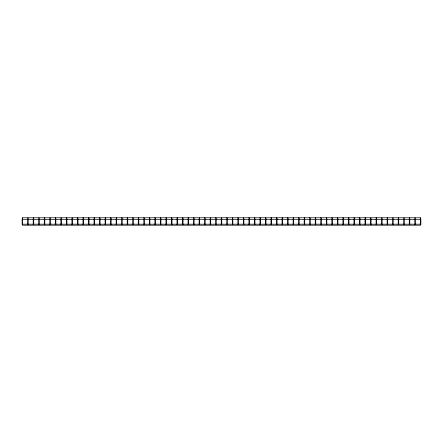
<?xml version="1.0" encoding="UTF-8"?>
<svg xmlns="http://www.w3.org/2000/svg" width="443" height="443" viewBox="0 0 443 443"><rect width="100%" height="100%" fill="white"/><g stroke="black" fill="none" stroke-linecap="round" stroke-linejoin="round"><path stroke-width="0.66" d="M28.125 218.227L27.942 217.784L27.754 218.227M39.183 218.227L39.001 217.784L38.818 218.227M50.242 218.227L50.059 217.784L49.876 218.227M61.306 218.227L61.123 217.784L60.94 218.227M72.364 218.227L72.181 217.784L71.999 218.227M199.56 218.227L199.378 217.784L199.195 218.227M210.624 218.227L210.442 217.784L210.253 218.227M221.683 218.227L221.5 217.784L221.317 218.227M232.747 218.227L232.558 217.784L232.376 218.227M243.805 218.227L243.622 217.784L243.44 218.227M371.001 218.227L370.819 217.784L370.636 218.227M382.06 218.227L381.877 217.784L381.694 218.227M393.124 218.227L392.941 217.784L392.758 218.227M404.182 218.227L403.999 217.784L403.817 218.227M415.246 218.227L415.058 217.784L414.875 218.227M22.41 217.784L22.41 218.305L22.41 217.784L420.59 217.784L420.59 218.305L420.59 217.784M420.85 218.77L420.85 224.695L420.329 224.695L420.329 218.77M420.59 218.305L420.59 219.34L22.41 219.34L22.41 218.305M415.318 218.77L415.318 224.695L414.803 224.695L414.803 218.77M409.792 218.77L409.792 224.695L409.271 224.695L409.271 218.77M404.26 218.77L404.26 224.695L403.739 224.695L403.739 218.77M398.728 218.77L398.728 224.695L398.213 224.695L398.213 218.77M393.201 218.77L393.201 224.695L392.681 224.695L392.681 218.77M387.669 218.77L387.669 224.695L387.149 224.695L387.149 218.77M382.137 218.77L382.137 224.695L381.617 224.695L381.617 218.77M376.605 218.77L376.605 224.695L376.09 224.695L376.09 218.77M371.079 218.77L371.079 224.695L370.558 224.695L370.558 218.77M365.547 218.77L365.547 224.695L365.026 224.695L365.026 218.77M360.015 218.77L360.015 224.695L359.5 224.695L359.5 218.77M354.489 218.77L354.489 224.695L353.968 224.695L353.968 218.77M348.957 218.77L348.957 224.695L348.436 224.695L348.436 218.77M343.425 218.77L343.425 224.695L342.91 224.695L342.91 218.77M337.898 218.77L337.898 224.695L337.378 224.695L337.378 218.77M332.366 218.77L332.366 224.695L331.846 224.695L331.846 218.77M326.834 218.77L326.834 224.695L326.314 224.695L326.314 218.77M321.302 218.77L321.302 224.695L320.787 224.695L320.787 218.77M315.776 218.77L315.776 224.695L315.255 224.695L315.255 218.77M310.244 218.77L310.244 224.695L309.723 224.695L309.723 218.77M304.712 218.77L304.712 224.695L304.197 224.695L304.197 218.77M299.186 218.77L299.186 224.695L298.665 224.695L298.665 218.77M293.654 218.77L293.654 224.695L293.133 224.695L293.133 218.77M288.122 218.77L288.122 224.695L287.607 224.695L287.607 218.77M282.595 218.77L282.595 224.695L282.075 224.695L282.075 218.77M277.063 218.77L277.063 224.695L276.543 224.695L276.543 218.77M271.531 218.77L271.531 224.695L271.011 224.695L271.011 218.77M265.999 218.77L265.999 224.695L265.484 224.695L265.484 218.77M260.473 218.77L260.473 224.695L259.952 224.695L259.952 218.77M254.941 218.77L254.941 224.695L254.42 224.695L254.42 218.77M249.409 218.77L249.409 224.695L248.894 224.695L248.894 218.77M243.883 218.77L243.883 224.695L243.362 224.695L243.362 218.77M238.351 218.77L238.351 224.695L237.83 224.695L237.83 218.77M232.819 218.77L232.819 224.695L232.304 224.695L232.304 218.77M227.292 218.77L227.292 224.695L226.772 224.695L226.772 218.77M221.76 218.77L221.76 224.695L221.24 224.695L221.24 218.77M216.228 218.77L216.228 224.695L215.708 224.695L215.708 218.77M210.696 218.77L210.696 224.695L210.181 224.695L210.181 218.77M205.17 218.77L205.17 224.695L204.649 224.695L204.649 218.77M199.638 218.77L199.638 224.695L199.117 224.695L199.117 218.77M194.106 218.77L194.106 224.695L193.591 224.695L193.591 218.77M188.58 218.77L188.58 224.695L188.059 224.695L188.059 218.77M183.048 218.77L183.048 224.695L182.527 224.695L182.527 218.77M177.516 218.77L177.516 224.695L177.001 224.695L177.001 218.77M171.989 218.77L171.989 224.695L171.469 224.695L171.469 218.77M166.457 218.77L166.457 224.695L165.937 224.695L165.937 218.77M160.925 218.77L160.925 224.695L160.405 224.695L160.405 218.77M155.393 218.77L155.393 224.695L154.878 224.695L154.878 218.77M149.867 218.77L149.867 224.695L149.346 224.695L149.346 218.77M144.335 218.77L144.335 224.695L143.814 224.695L143.814 218.77M138.803 218.77L138.803 224.695L138.288 224.695L138.288 218.77M133.277 218.77L133.277 224.695L132.756 224.695L132.756 218.77M127.745 218.77L127.745 224.695L127.224 224.695L127.224 218.77M122.213 218.77L122.213 224.695L121.698 224.695L121.698 218.77M116.686 218.77L116.686 224.695L116.166 224.695L116.166 218.77M111.154 218.77L111.154 224.695L110.634 224.695L110.634 218.77M105.622 218.77L105.622 224.695L105.102 224.695L105.102 218.77M100.09 218.77L100.09 224.695L99.575 224.695L99.575 218.77M94.564 218.77L94.564 224.695L94.043 224.695L94.043 218.77M89.032 218.77L89.032 224.695L88.511 224.695L88.511 218.77M83.5 218.77L83.5 224.695L82.985 224.695L82.985 218.77M77.974 218.77L77.974 224.695L77.453 224.695L77.453 218.77M72.442 218.77L72.442 224.695L71.921 224.695L71.921 218.77M66.91 218.77L66.91 224.695L66.395 224.695L66.395 218.77M61.383 218.77L61.383 224.695L60.863 224.695L60.863 218.77M55.851 218.77L55.851 224.695L55.331 224.695L55.331 218.77M50.319 218.77L50.319 224.695L49.799 224.695L49.799 218.77M44.787 218.77L44.787 224.695L44.272 224.695L44.272 218.77M39.261 218.77L39.261 224.695L38.74 224.695L38.74 218.77M33.729 218.77L33.729 224.695L33.208 224.695L33.208 218.77M28.197 218.77L28.197 224.695L27.682 224.695L27.682 218.77M22.671 218.77L22.671 224.695L22.15 224.695L22.15 218.77M33.286 217.862L33.651 218.227L33.286 217.862M44.35 217.862L44.715 218.227L44.35 217.862M55.408 217.862L55.774 218.227L55.408 217.862M66.467 217.862L66.838 218.227L66.467 217.862M77.531 217.862L77.896 218.227L77.531 217.862M83.057 217.862L83.428 218.227L83.057 217.862M88.589 217.862L88.954 218.227L88.589 217.862M94.121 217.862L94.486 218.227L94.121 217.862M99.653 217.862L100.018 218.227L99.653 217.862M105.179 217.862L105.545 218.227L105.179 217.862M110.711 217.862L111.077 218.227L110.711 217.862M116.243 217.862L116.609 218.227L116.243 217.862M121.77 217.862L122.141 218.227L121.77 217.862M127.302 217.862L127.667 218.227L127.302 217.862M132.834 217.862L133.199 218.227L132.834 217.862M138.36 217.862L138.731 218.227L138.36 217.862M143.892 217.862L144.257 218.227L143.892 217.862M149.424 217.862L149.789 218.227L149.424 217.862M154.956 217.862L155.321 218.227L154.956 217.862M160.482 217.862L160.848 218.227L160.482 217.862M166.014 217.862L166.38 218.227L166.014 217.862M171.546 217.862L171.912 218.227L171.546 217.862M177.073 217.862L177.444 218.227L177.073 217.862M182.605 217.862L182.97 218.227L182.605 217.862M188.137 217.862L188.502 218.227L188.137 217.862M193.663 217.862L194.034 218.227L193.663 217.862M204.727 217.862L205.092 218.227L204.727 217.862M215.785 217.862L216.151 218.227L215.785 217.862M226.849 217.862L227.215 218.227L226.849 217.862M237.908 217.862L238.273 218.227L237.908 217.862M248.966 217.862L249.337 218.227L248.966 217.862M254.498 217.862L254.863 218.227L254.498 217.862M260.03 217.862L260.395 218.227L260.03 217.862M265.556 217.862L265.927 218.227L265.556 217.862M271.088 217.862L271.454 218.227L271.088 217.862M276.62 217.862L276.986 218.227L276.62 217.862M282.152 217.862L282.518 218.227L282.152 217.862M287.679 217.862L288.044 218.227L287.679 217.862M293.211 217.862L293.576 218.227L293.211 217.862M298.743 217.862L299.108 218.227L298.743 217.862M304.269 217.862L304.64 218.227L304.269 217.862M309.801 217.862L310.166 218.227L309.801 217.862M315.333 217.862L315.698 218.227L315.333 217.862M320.859 217.862L321.23 218.227L320.859 217.862M326.391 217.862L326.757 218.227L326.391 217.862M331.923 217.862L332.289 218.227L331.923 217.862M337.455 217.862L337.821 218.227L337.455 217.862M342.982 217.862L343.347 218.227L342.982 217.862M348.514 217.862L348.879 218.227L348.514 217.862M354.046 217.862L354.411 218.227L354.046 217.862M359.572 217.862L359.943 218.227L359.572 217.862M365.104 217.862L365.469 218.227L365.104 217.862M376.162 217.862L376.533 218.227L376.162 217.862M387.226 217.862L387.592 218.227L387.226 217.862M398.285 217.862L398.65 218.227L398.285 217.862M409.349 217.862L409.714 218.227L409.349 217.862M420.59 224.18L22.41 224.18L22.41 225.216L420.59 225.216L420.59 224.18"/></g></svg>
